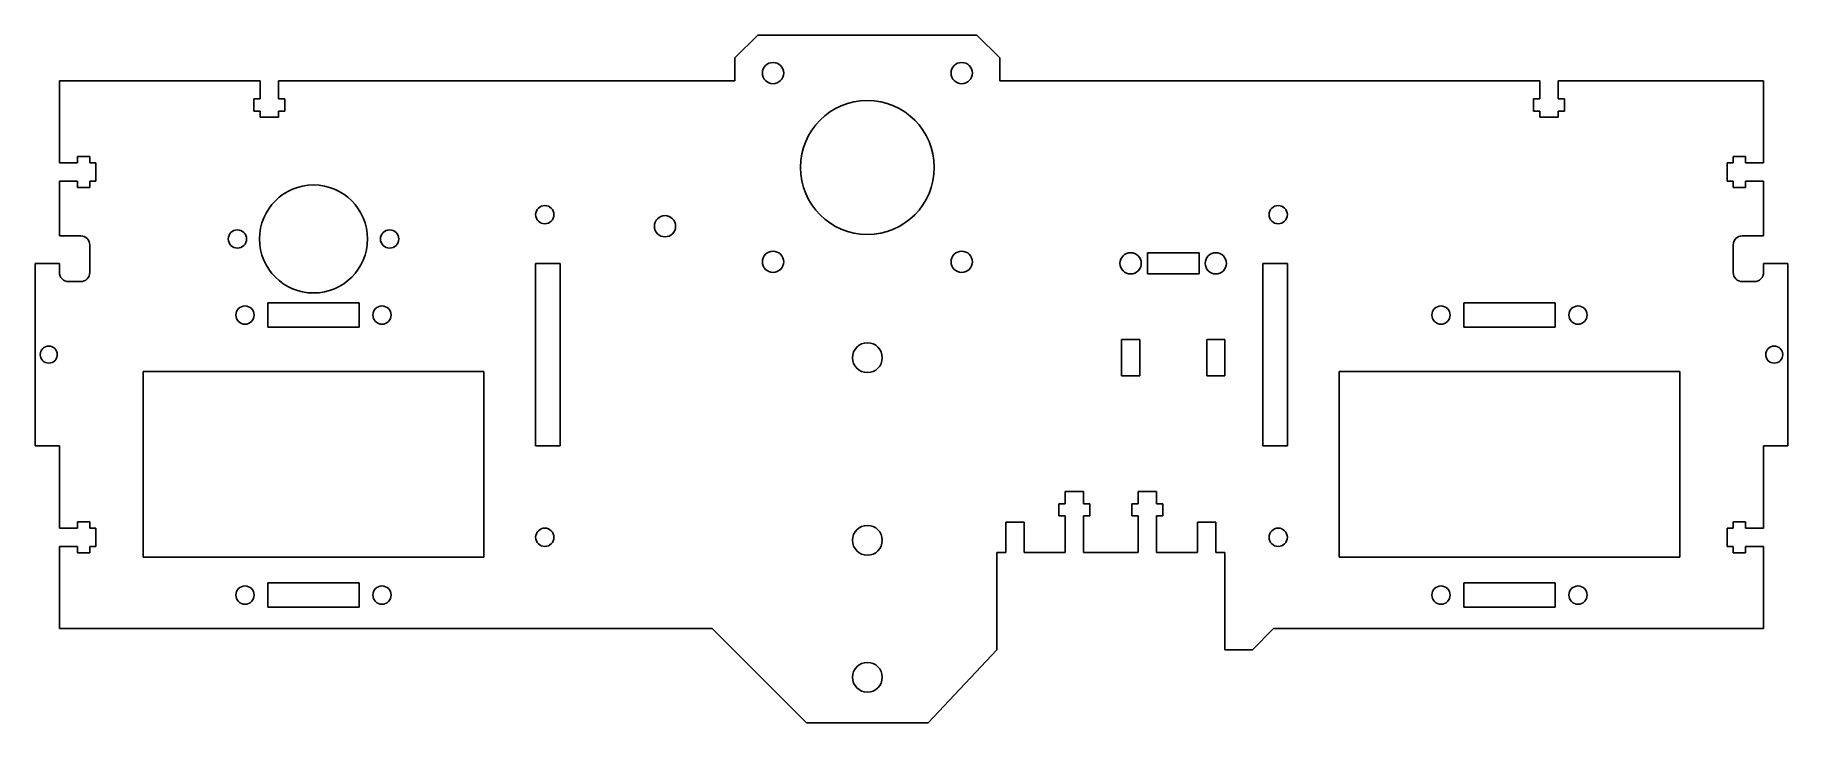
# Model space of a CAD drawing. Header units: millimetres. Extents: x -144 to 144, y -60 to 52.
import ezdxf

# ---------------------------------------------------------------- set-up
doc = ezdxf.new("R2010")
doc.units = ezdxf.units.MM

msp = doc.modelspace()

# ---------------------------------------------------------------- linework, layer by layer
at = {"color": 7, "linetype": 'Continuous', "lineweight": 25}
for p, q in [((-29, 48.75), (-25.25, 52.5)), ((-25.25, 52.5), (10.75, 52.5)), ((10.75, 52.5), (14.5, 48.75)), ((-29, 45), (-29, 48.75)), ((14.5, 45), (14.5, 48.75)), ((-140, 45), (-107, 45)), ((-140, 31.5), (-140, 45)), ((-107, 45), (-107, 42)), ((-104, 45), (-29, 45)), ((-104, 45), (-104, 42)), ((14.5, 45), (103.25, 45)), ((103.25, 45), (103.25, 42)), ((106.25, 45), (140, 45)), ((106.25, 45), (106.25, 42)), ((140, 31.5), (140, 45)), ((-108.05, 40), (-108.05, 42)), ((-108.05, 42), (-107, 42)), ((-104, 42), (-102.95, 42)), ((-102.95, 40), (-102.95, 42)), ((102.2, 40), (102.2, 42)), ((102.2, 42), (103.25, 42)), ((106.25, 42), (107.3, 42)), ((107.3, 40), (107.3, 42)), ((-108.05, 40), (-107, 40)), ((-107, 40), (-107, 39)), ((-107, 39), (-104, 39)), ((-104, 40), (-102.95, 40)), ((-104, 40), (-104, 39)), ((102.2, 40), (103.25, 40)), ((103.25, 40), (103.25, 39)), ((103.25, 39), (106.25, 39)), ((106.25, 40), (107.3, 40)), ((106.25, 40), (106.25, 39)), ((-137, 31.5), (-137, 32.55)), ((-137, 32.55), (-135, 32.55)), ((-135, 32.55), (-135, 31.5)), ((135, 31.5), (135, 32.55)), ((135, 32.55), (137, 32.55)), ((137, 32.55), (137, 31.5)), ((-140, 31.5), (-137, 31.5)), ((-135, 31.5), (-134, 31.5)), ((-134, 31.5), (-134, 28.5)), ((134, 28.5), (134, 31.5)), ((134, 31.5), (135, 31.5)), ((137, 31.5), (140, 31.5)), ((-137, 28.5), (-140, 28.5)), ((-140, 19.5), (-140, 28.5)), ((-137, 27.45), (-137, 28.5)), ((-135, 27.45), (-137, 27.45)), ((-134, 28.5), (-135, 28.5)), ((-135, 28.5), (-135, 27.45)), ((135, 28.5), (134, 28.5)), ((135, 27.45), (135, 28.5)), ((137, 27.45), (135, 27.45)), ((140, 28.5), (137, 28.5)), ((137, 28.5), (137, 27.45)), ((140, 19.5), (140, 28.5)), ((-140, 19.5), (-136.5, 19.5)), ((-135, 13.5), (-135, 18)), ((135, 13.5), (135, 18)), ((140, 19.5), (136.5, 19.5)), ((-140, 15), (-144, 15)), ((-144, 15), (-144, -15)), ((-140, 13.5), (-140, 15)), ((-61.75, -15), (-61.75, 15)), ((-61.75, 15), (-57.75, 15)), ((-57.75, -15), (-57.75, 15)), ((38.75, 13.25), (38.75, 16.75)), ((38.75, 16.75), (47.25, 16.75)), ((47.25, 13.25), (47.25, 16.75)), ((57.75, -15), (57.75, 15)), ((61.75, 15), (57.75, 15)), ((61.75, -15), (61.75, 15)), ((144, 15), (140, 15)), ((140, 13.5), (140, 15)), ((144, -15), (144, 15)), ((-138.5, 12), (-136.5, 12)), ((38.75, 13.25), (47.25, 13.25)), ((138.5, 12), (136.5, 12)), ((-105.75, 4.5), (-105.75, 8.5)), ((-105.75, 8.5), (-90.75, 8.5)), ((-90.75, 4.5), (-90.75, 8.5)), ((90.75, 4.5), (90.75, 8.5)), ((105.75, 8.5), (90.75, 8.5)), ((105.75, 4.5), (105.75, 8.5)), ((-105.75, 4.5), (-90.75, 4.5)), ((105.75, 4.5), (90.75, 4.5)), ((34.5, -3.5), (34.5, 2.5)), ((34.5, 2.5), (37.5, 2.5)), ((37.5, -3.5), (37.5, 2.5)), ((48.5, -3.5), (48.5, 2.5)), ((51.5, 2.5), (48.5, 2.5)), ((51.5, -3.5), (51.5, 2.5)), ((-126.25, -33.25), (-126.25, -2.75)), ((-126.25, -2.75), (-70.25, -2.75)), ((-70.25, -33.25), (-70.25, -2.75)), ((70.25, -33.25), (70.25, -2.75)), ((126.25, -2.75), (70.25, -2.75)), ((126.25, -33.25), (126.25, -2.75)), ((34.5, -3.5), (37.5, -3.5)), ((51.5, -3.5), (48.5, -3.5)), ((-144, -15), (-140, -15)), ((-140, -28.5), (-140, -15)), ((-61.75, -15), (-57.75, -15)), ((61.75, -15), (57.75, -15)), ((140, -28.5), (140, -15)), ((140, -15), (144, -15)), ((25.25, -24.5), (25.25, -22.5)), ((25.25, -22.5), (28.25, -22.5)), ((28.25, -24.5), (28.25, -22.5)), ((37.25, -24.5), (37.25, -22.5)), ((40.25, -22.5), (37.25, -22.5)), ((40.25, -24.5), (40.25, -22.5)), ((24.2, -26.5), (24.2, -24.5)), ((24.2, -24.5), (25.25, -24.5)), ((28.25, -24.5), (29.3, -24.5)), ((29.3, -26.5), (29.3, -24.5)), ((36.2, -26.5), (36.2, -24.5)), ((37.25, -24.5), (36.2, -24.5)), ((41.3, -24.5), (40.25, -24.5)), ((41.3, -26.5), (41.3, -24.5)), ((-140, -28.5), (-137, -28.5)), ((-137, -28.5), (-137, -27.45)), ((-137, -27.45), (-135, -27.45)), ((-135, -27.45), (-135, -28.5)), ((-135, -28.5), (-134, -28.5)), ((-134, -28.5), (-134, -31.5)), ((15.5, -32.5), (15.5, -27.5)), ((15.5, -27.5), (18.5, -27.5)), ((18.5, -32.5), (18.5, -27.5)), ((24.2, -26.5), (25.25, -26.5)), ((25.25, -32.5), (25.25, -26.5)), ((28.25, -26.5), (29.3, -26.5)), ((28.25, -32.5), (28.25, -26.5)), ((37.25, -26.5), (36.2, -26.5)), ((37.25, -32.5), (37.25, -26.5)), ((41.3, -26.5), (40.25, -26.5)), ((40.25, -32.5), (40.25, -26.5)), ((47, -32.5), (47, -27.5)), ((50, -27.5), (47, -27.5)), ((50, -32.5), (50, -27.5)), ((134, -31.5), (134, -28.5)), ((134, -28.5), (135, -28.5)), ((135, -28.5), (135, -27.45)), ((135, -27.45), (137, -27.45)), ((137, -27.45), (137, -28.5)), ((137, -28.5), (140, -28.5)), ((-137, -31.5), (-140, -31.5)), ((-140, -45), (-140, -31.5)), ((-137, -32.55), (-137, -31.5)), ((-134, -31.5), (-135, -31.5)), ((-135, -31.5), (-135, -32.55)), ((135, -31.5), (134, -31.5)), ((135, -32.55), (135, -31.5)), ((140, -31.5), (137, -31.5)), ((137, -31.5), (137, -32.55)), ((140, -45), (140, -31.5)), ((-135, -32.55), (-137, -32.55)), ((-126.25, -33.25), (-70.25, -33.25)), ((14, -48.5), (14, -32.5)), ((14, -32.5), (15.5, -32.5)), ((18.5, -32.5), (25.25, -32.5)), ((28.25, -32.5), (37.25, -32.5)), ((40.25, -32.5), (47, -32.5)), ((50, -32.5), (51.5, -32.5)), ((51.5, -48.5), (51.5, -32.5)), ((126.25, -33.25), (70.25, -33.25)), ((137, -32.55), (135, -32.55)), ((-105.75, -37.5), (-90.75, -37.5)), ((-105.75, -37.5), (-105.75, -41.5)), ((-90.75, -37.5), (-90.75, -41.5)), ((105.75, -37.5), (90.75, -37.5)), ((90.75, -37.5), (90.75, -41.5)), ((105.75, -37.5), (105.75, -41.5)), ((-105.75, -41.5), (-90.75, -41.5)), ((105.75, -41.5), (90.75, -41.5)), ((-140, -45), (-32.75, -45)), ((-17.25, -60.5), (-32.75, -45)), ((56, -48.5), (59.5, -45)), ((59.5, -45), (140, -45)), ((14, -48.5), (2.75, -60.5)), ((51.5, -48.5), (56, -48.5)), ((2.75, -60.5), (-17.25, -60.5))]:
    msp.add_line(p, q, dxfattribs=at)
for centre, radius in [((-22.75, 46.25), 1.75), ((8.25, 46.25), 1.75), ((-7.25, 30.75), 11), ((-98.25, 19), 8.87), ((-60.25, 23), 1.5), ((60.25, 23), 1.5), ((-110.75, 19), 1.5), ((-85.75, 19), 1.5), ((-40.5, 21.1), 1.75), ((-22.75, 15.25), 1.75), ((8.25, 15.25), 1.75), ((36, 15), 1.75), ((50, 15), 1.75), ((-109.5, 6.5), 1.5), ((-87, 6.5), 1.5), ((87, 6.5), 1.5), ((109.5, 6.5), 1.5), ((-141.75, 0), 1.4), ((-7.25, -0.5), 2.45), ((141.75, 0), 1.4), ((-60.25, -30), 1.5), ((-7.25, -30.5), 2.45), ((60.25, -30), 1.5), ((-109.5, -39.5), 1.5), ((-87, -39.5), 1.5), ((87, -39.5), 1.5), ((109.5, -39.5), 1.5), ((-7.25, -53), 2.45)]:
    msp.add_circle(centre, radius, dxfattribs=at)
for centre, start, end in [((-136.5, 18), 0, 90), ((136.5, 18), 90, 180), ((-138.5, 13.5), 180, 270), ((-136.5, 13.5), 270, 0), ((136.5, 13.5), 180, 270), ((138.5, 13.5), 270, 0)]:
    msp.add_arc(centre, 1.5, start, end, dxfattribs=at)

doc.saveas('drawing.dxf')
